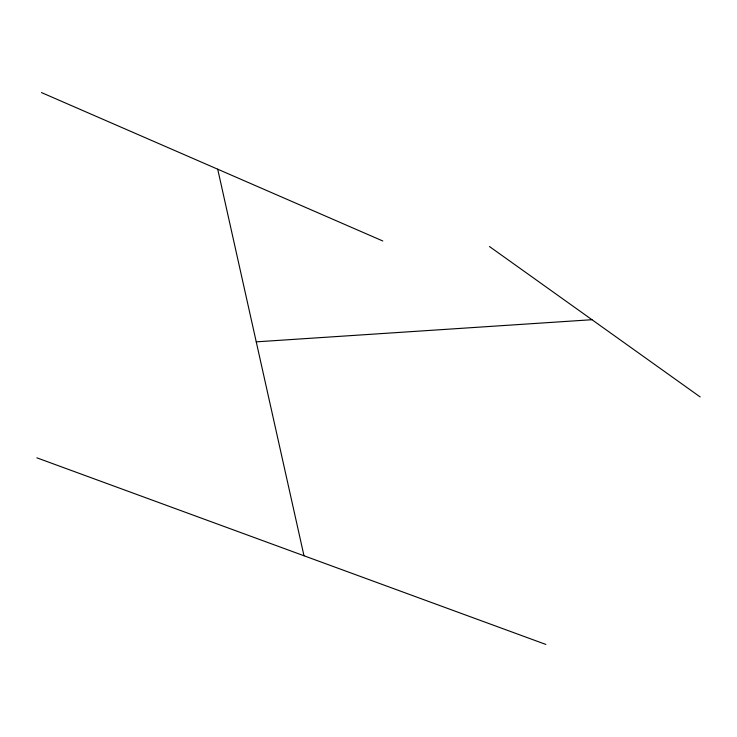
<?xml version="1.0" encoding="UTF-8"?>
<svg xmlns="http://www.w3.org/2000/svg" width="737" height="737" viewBox="0 0 737 737"><rect width="100%" height="100%" fill="white"/><g stroke="black" fill="none" stroke-linecap="round" stroke-linejoin="round"><path stroke-width="1.11" d="M256.246 341.848L591.977 319.711M36.85 457.824L545.887 644.442M41.447 92.558L382.789 240.981M489.469 246.536L700.15 396.93M217.71 169.197L303.994 555.762"/></g></svg>
